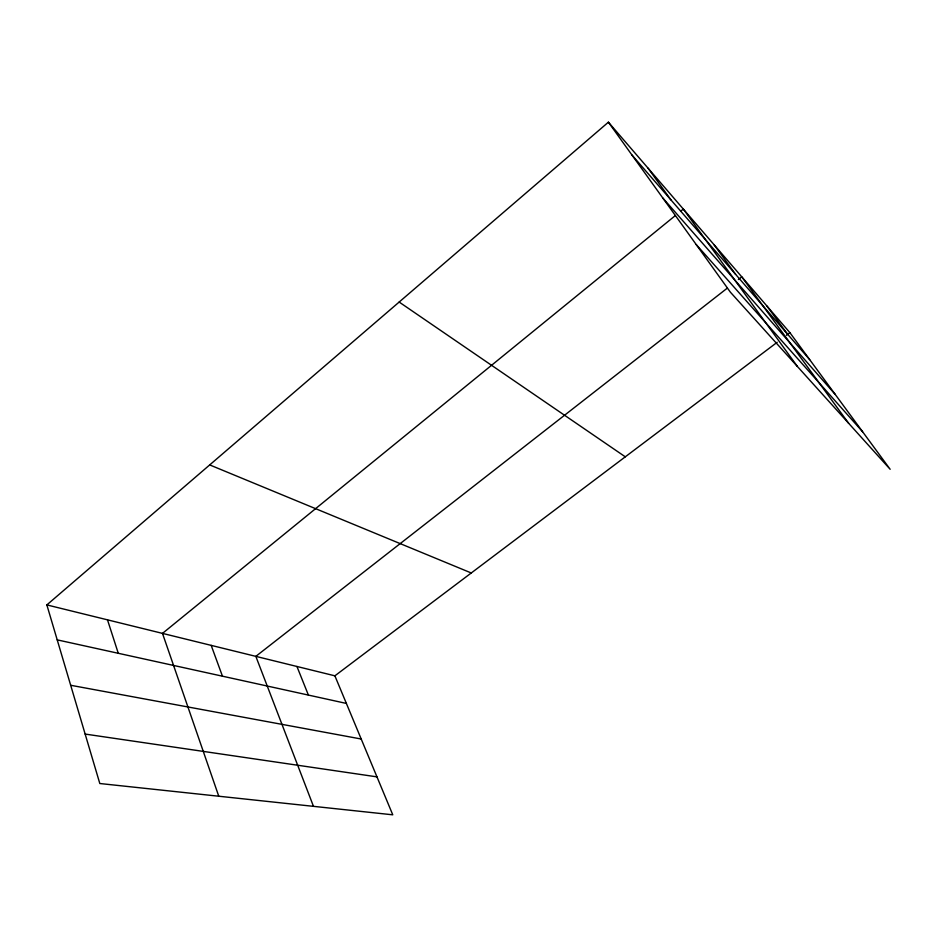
<?xml version="1.0" encoding="UTF-8"?>
<svg xmlns="http://www.w3.org/2000/svg" width="937" height="937" viewBox="0 0 937 937"><rect width="100%" height="100%" fill="white"/><g stroke="black" fill="none" stroke-linecap="round" stroke-linejoin="round"><path stroke-width="1.41" d="M46.85 604.915L334.884 675.823L392.767 814.815L99.814 783.519L46.85 604.915L608.394 122.185L789.914 332.682L890.15 469.285L730.415 292.215L608.394 122.185M675.436 215.487L162.488 633.389L218.766 796.227M681.058 210.907L683.319 209.068L797.387 366.449M727.03 288.35L255.836 656.357L313.473 806.347M738.368 279.507L741.764 276.848L848.606 423.231M334.884 675.823L777.195 342.274M786.448 335.294L789.914 332.682M85.15 734.069L376.955 776.867M70.685 685.275L361.202 739.012M57.216 639.866L346.385 703.429M209.712 464.916L471.264 572.975M399.162 302.054L625.295 456.823M696.214 244.557L862.59 431.723M662.775 197.965L835.254 394.465M631.936 155.003L809.673 359.621M766.946 306.048L787.291 333.853M714.017 244.674L735.592 274.33M648.041 168.156L670.915 199.874M296.935 666.476L308.402 695.09M211.176 645.37L222.456 676.198M107.497 619.849L118.273 653.288"/></g></svg>
